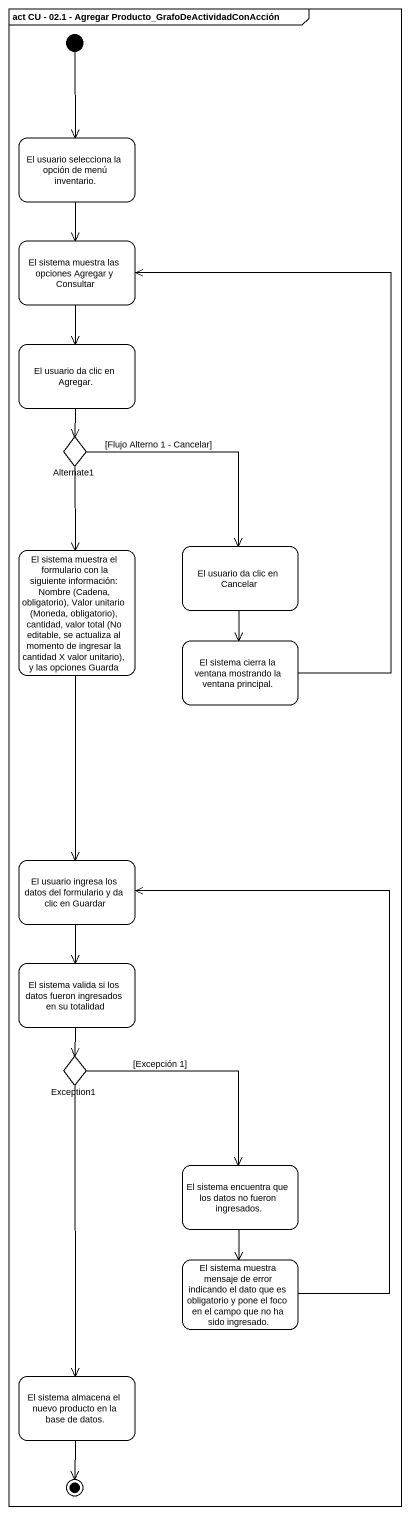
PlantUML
@startuml
mainframe act CU - 02.1 - Agregar Producto_GrafoDeActividadConAcción
hide empty description
state "El usuario selecciona la opción de menú inventario." as El_usuario_selecciona_la
state "El sistema muestra las opciones Agregar y Consultar" as El_sistema_muestra_las
state "El usuario da clic en Agregar." as El_usuario_da_clic_en
state Alternate1 <<choice>>
state "El usuario da clic en Cancelar" as El_usuario_da_clic_en_2
state "El sistema muestra el formulario con la siguiente información: Nombre (Cadena, obligatorio), Valor unitario (Moneda, obligatorio), cantidad, valor total (No editable, se actualiza al momento de ingresar la cantidad X valor unitario), y las opciones Guarda" as El_sistema_muestra_el
state "El sistema cierra la ventana mostrando la ventana principal." as El_sistema_cierra_la
state "El usuario ingresa los datos del formulario y da clic en Guardar" as El_usuario_ingresa_los
state "El sistema valida si los datos fueron ingresados en su totalidad" as El_sistema_valida_si_los
state Exception1 <<choice>>
state "El sistema encuentra que los datos no fueron ingresados." as El_sistema_encuentra_que
state "El sistema muestra mensaje de error indicando el dato que es obligatorio y pone el foco en el campo que no ha sido ingresado." as El_sistema_muestra_mensaje
state "El sistema almacena el nuevo producto en la base de datos." as El_sistema_almacena_el
[*] --> El_usuario_selecciona_la
El_usuario_selecciona_la --> El_sistema_muestra_las
El_sistema_muestra_las --> El_usuario_da_clic_en
El_usuario_da_clic_en --> Alternate1
Alternate1 --> El_usuario_da_clic_en_2 : [Flujo Alterno 1 - Cancelar]
Alternate1 --> El_sistema_muestra_el
El_usuario_da_clic_en_2 --> El_sistema_cierra_la
El_sistema_muestra_el --> El_usuario_ingresa_los
El_sistema_cierra_la -up-> El_sistema_muestra_las
El_usuario_ingresa_los --> El_sistema_valida_si_los
El_sistema_valida_si_los --> Exception1
Exception1 --> El_sistema_encuentra_que : [Excepción 1]
Exception1 --> El_sistema_almacena_el
El_sistema_encuentra_que --> El_sistema_muestra_mensaje
El_sistema_muestra_mensaje -up-> El_usuario_ingresa_los
El_sistema_almacena_el --> [*]
@enduml
